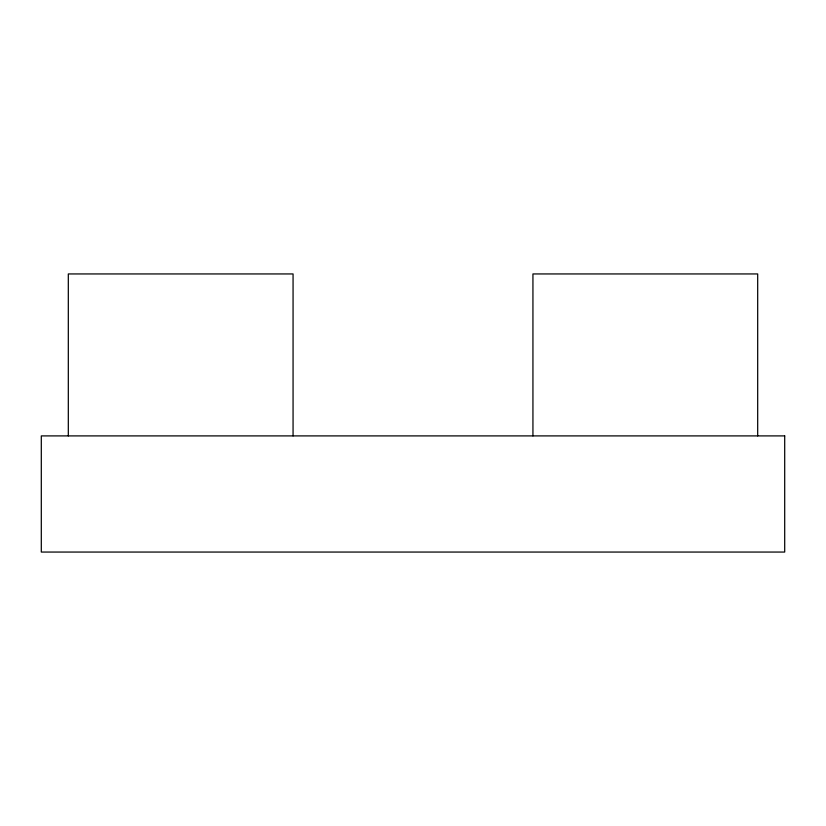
<?xml version="1.0" encoding="UTF-8"?>
<svg xmlns="http://www.w3.org/2000/svg" width="826" height="826" viewBox="0 0 826 826"><rect width="100%" height="100%" fill="white"/><g stroke="black" fill="none" stroke-linecap="round" stroke-linejoin="round"><path stroke-width="1.24" d="M757.69 435.901L757.69 273.943L532.935 273.943L532.935 435.901M293.065 435.901L293.065 273.943L68.31 273.943L68.31 435.901M784.7 435.901L41.3 435.901L41.3 552.057L784.7 552.057L784.7 435.901"/></g></svg>
